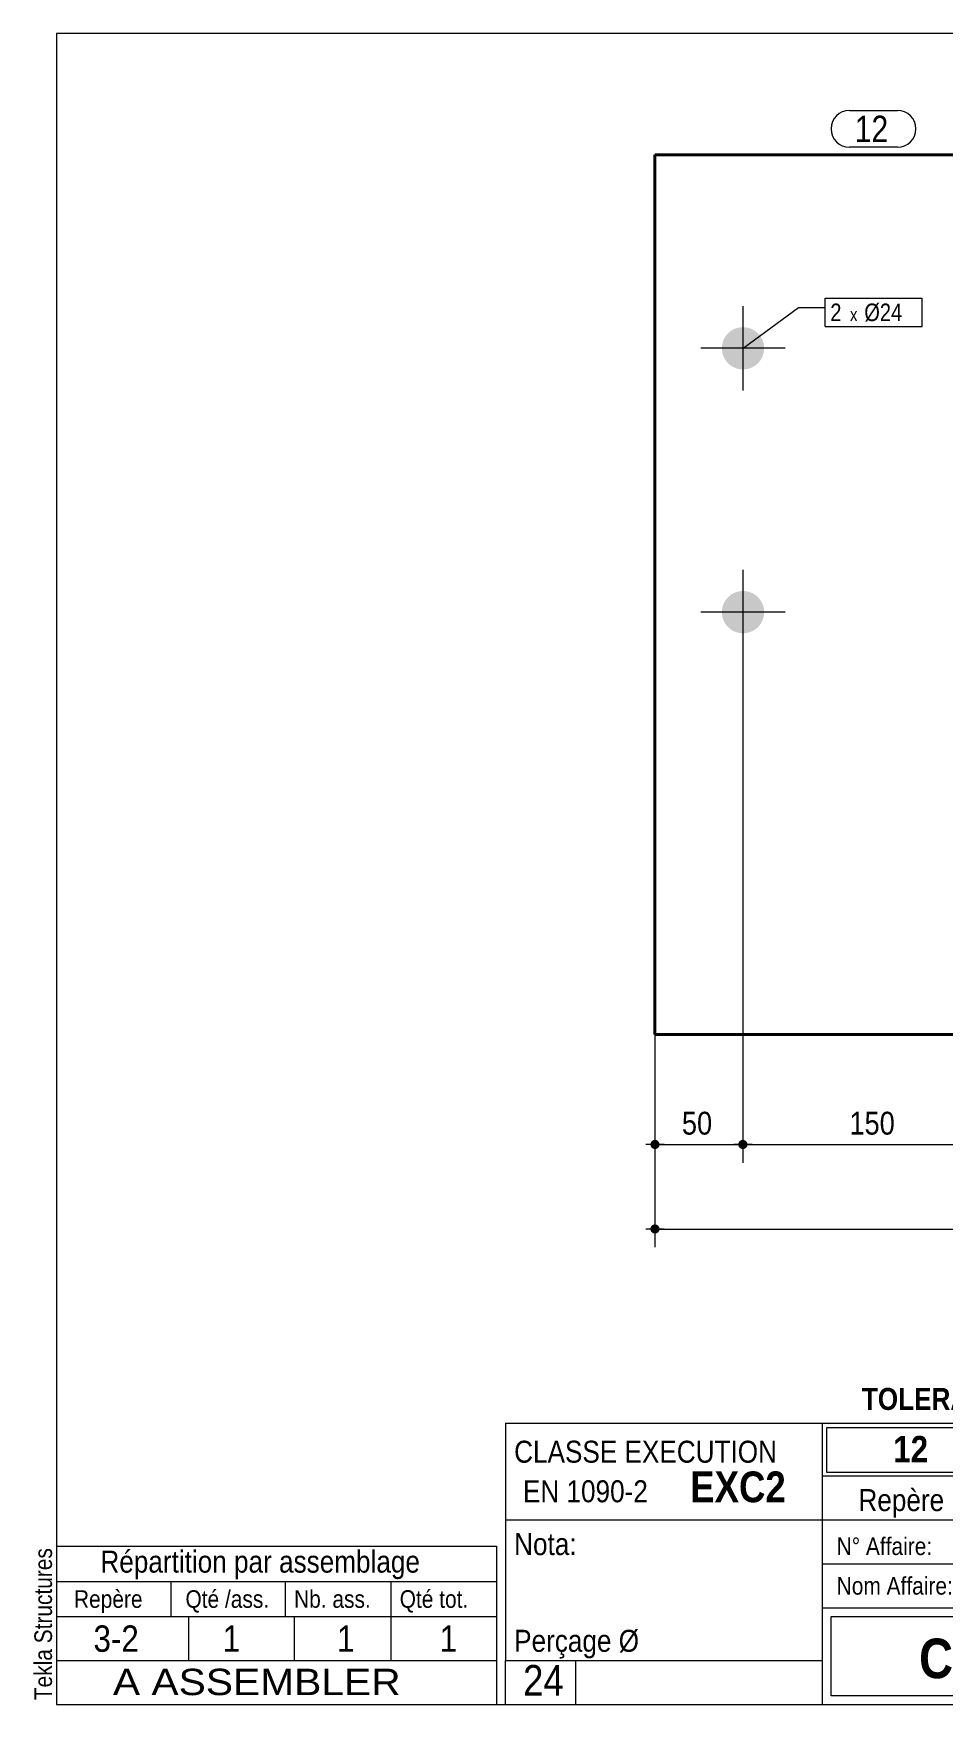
# Model space of a CAD drawing. Header units: millimetres. Extents: x 2 to 287, y 5 to 195.
# Drawn here: x 2.4 to 105.8, y 5 to 195 of the extents above; entities that cross this region are included whole.
import ezdxf

# ---------------------------------------------------------------- set-up
doc = ezdxf.new("R2010")
doc.units = ezdxf.units.MM
for name, color, linetype, lineweight in [('Autre type objet', 1, 'Continuous', 0), ('Boulon', 7, 'Continuous', 0), ('Cotation', 7, 'Continuous', 0), ('Désignation boulon', 3, 'Continuous', 0), ('Feuille dessin', 5, 'Continuous', 0), ('Piece', 2, 'Continuous', 0), ('Repère pièce', 3, 'Continuous', 0)]:
    doc.layers.add(name, color=color, linetype=linetype, lineweight=lineweight)
doc.styles.add('ARIAL', font='ARIAL.TTF')
doc.styles.add('ARIAL_BOLD', font='ARIALBD.TTF')
doc.styles.add('ARIAL_NARROW', font='ARIAL.TTF')
doc.styles.add('COMIC_SANS_MS', font='COMIC.TTF')

# ---------------------------------------------------------------- blocks, each defined once
blk = doc.blocks.new('*A1')
at = {"layer": 'Boulon'}
for points in [[(85.4, 159.14), (85.4, 159.08), (85.39, 159.02), (85.39, 158.96), (85.38, 158.91), (85.37, 158.85), (85.37, 158.79), (85.35, 158.73), (85.34, 158.67), (85.33, 158.62), (85.31, 158.56), (85.3, 158.5), (85.28, 158.45), (85.26, 158.39), (85.24, 158.34), (85.22, 158.28), (85.19, 158.23), (85.17, 158.17), (85.14, 158.12), (85.12, 158.07), (85.09, 158.02), (85.06, 157.97), (85.03, 157.92), (85, 157.87), (84.96, 157.82), (84.93, 157.77), (84.89, 157.72), (84.86, 157.68), (84.82, 157.63), (84.78, 157.59), (84.74, 157.55), (84.7, 157.5), (84.66, 157.46), (84.61, 157.42), (84.57, 157.38), (84.52, 157.34), (84.48, 157.31), (84.43, 157.27), (84.38, 157.24), (84.33, 157.2), (84.28, 157.17), (84.23, 157.14), (84.18, 157.11), (84.13, 157.08), (84.08, 157.06), (84.03, 157.03), (83.97, 157.01), (83.92, 156.98), (83.86, 156.96), (83.81, 156.94), (83.75, 156.92), (83.7, 156.9), (83.64, 156.89), (83.58, 156.87), (83.53, 156.86), (83.47, 156.85), (83.41, 156.84), (83.35, 156.83), (83.29, 156.82), (83.24, 156.81), (83.18, 156.81), (83.12, 156.8), (83.06, 156.8), (83, 156.8), (82.94, 156.8), (82.88, 156.8), (82.82, 156.81), (82.77, 156.81), (82.71, 156.82), (82.65, 156.83), (82.59, 156.84), (82.53, 156.85), (82.47, 156.86), (82.42, 156.87), (82.36, 156.89), (82.3, 156.9), (82.25, 156.92), (82.19, 156.94), (82.14, 156.96), (82.08, 156.98), (82.03, 157.01), (81.97, 157.03), (81.92, 157.06), (81.87, 157.08), (81.82, 157.11), (81.77, 157.14), (81.72, 157.17), (81.67, 157.2), (81.62, 157.24), (81.57, 157.27), (81.52, 157.31), (81.48, 157.34), (81.43, 157.38), (81.39, 157.42), (81.35, 157.46), (81.3, 157.5), (81.26, 157.55), (81.22, 157.59), (81.18, 157.63), (81.15, 157.68), (81.11, 157.72), (81.07, 157.77), (81.04, 157.82), (81.01, 157.87), (80.97, 157.92), (80.94, 157.97), (80.91, 158.02), (80.88, 158.07), (80.86, 158.12), (80.83, 158.17), (80.81, 158.23), (80.78, 158.28), (80.76, 158.34), (80.74, 158.39), (80.72, 158.45), (80.7, 158.5), (80.69, 158.56), (80.67, 158.62), (80.66, 158.67), (80.65, 158.73), (80.64, 158.79), (80.63, 158.85), (80.62, 158.91), (80.61, 158.96), (80.61, 159.02), (80.6, 159.08), (80.6, 159.14), (80.6, 159.2), (80.6, 159.26), (80.6, 159.32), (80.61, 159.38), (80.61, 159.44), (80.62, 159.49), (80.63, 159.55), (80.64, 159.61), (80.65, 159.67), (80.66, 159.73), (80.67, 159.78), (80.69, 159.84), (80.7, 159.9), (80.72, 159.95), (80.74, 160.01), (80.76, 160.06), (80.78, 160.12), (80.81, 160.17), (80.83, 160.23), (80.86, 160.28), (80.88, 160.33), (80.91, 160.38), (80.94, 160.43), (80.97, 160.48), (81.01, 160.53), (81.04, 160.58), (81.07, 160.63), (81.11, 160.68), (81.15, 160.72), (81.18, 160.77), (81.22, 160.81), (81.26, 160.85), (81.3, 160.9), (81.35, 160.94), (81.39, 160.98), (81.43, 161.02), (81.48, 161.06), (81.52, 161.09), (81.57, 161.13), (81.62, 161.16), (81.67, 161.2), (81.72, 161.23), (81.77, 161.26), (81.82, 161.29), (81.87, 161.32), (81.92, 161.34), (81.97, 161.37), (82.03, 161.39), (82.08, 161.42), (82.14, 161.44), (82.19, 161.46), (82.25, 161.48), (82.3, 161.5), (82.36, 161.51), (82.42, 161.53), (82.47, 161.54), (82.53, 161.55), (82.59, 161.56), (82.65, 161.57), (82.71, 161.58), (82.77, 161.59), (82.82, 161.59), (82.88, 161.6), (82.94, 161.6), (83, 161.6), (83.06, 161.6), (83.12, 161.6), (83.18, 161.59), (83.24, 161.59), (83.29, 161.58), (83.35, 161.57), (83.41, 161.56), (83.47, 161.55), (83.53, 161.54), (83.58, 161.53), (83.64, 161.51), (83.7, 161.5), (83.75, 161.48), (83.81, 161.46), (83.86, 161.44), (83.92, 161.42), (83.97, 161.39), (84.03, 161.37), (84.08, 161.34), (84.13, 161.32), (84.18, 161.29), (84.23, 161.26), (84.28, 161.23), (84.33, 161.2), (84.38, 161.16), (84.43, 161.13), (84.48, 161.09), (84.52, 161.06), (84.57, 161.02), (84.61, 160.98), (84.66, 160.94), (84.7, 160.9), (84.74, 160.85), (84.78, 160.81), (84.82, 160.77), (84.86, 160.72), (84.89, 160.68), (84.93, 160.63), (84.96, 160.58), (85, 160.53), (85.03, 160.48), (85.06, 160.43), (85.09, 160.38), (85.12, 160.33), (85.14, 160.28), (85.17, 160.23), (85.19, 160.17), (85.22, 160.12), (85.24, 160.06), (85.26, 160.01), (85.28, 159.95), (85.3, 159.9), (85.31, 159.84), (85.33, 159.78), (85.34, 159.73), (85.35, 159.67), (85.37, 159.61), (85.37, 159.55), (85.38, 159.49), (85.39, 159.44), (85.39, 159.38), (85.4, 159.32), (85.4, 159.26), (85.4, 159.2)], [(85.4, 129.14), (85.4, 129.08), (85.39, 129.02), (85.39, 128.96), (85.38, 128.91), (85.37, 128.85), (85.37, 128.79), (85.35, 128.73), (85.34, 128.67), (85.33, 128.62), (85.31, 128.56), (85.3, 128.5), (85.28, 128.45), (85.26, 128.39), (85.24, 128.34), (85.22, 128.28), (85.19, 128.23), (85.17, 128.17), (85.14, 128.12), (85.12, 128.07), (85.09, 128.02), (85.06, 127.97), (85.03, 127.92), (85, 127.87), (84.96, 127.82), (84.93, 127.77), (84.89, 127.72), (84.86, 127.68), (84.82, 127.63), (84.78, 127.59), (84.74, 127.55), (84.7, 127.5), (84.66, 127.46), (84.61, 127.42), (84.57, 127.38), (84.52, 127.34), (84.48, 127.31), (84.43, 127.27), (84.38, 127.24), (84.33, 127.2), (84.28, 127.17), (84.23, 127.14), (84.18, 127.11), (84.13, 127.08), (84.08, 127.06), (84.03, 127.03), (83.97, 127.01), (83.92, 126.98), (83.86, 126.96), (83.81, 126.94), (83.75, 126.92), (83.7, 126.9), (83.64, 126.89), (83.58, 126.87), (83.53, 126.86), (83.47, 126.85), (83.41, 126.84), (83.35, 126.83), (83.29, 126.82), (83.24, 126.81), (83.18, 126.81), (83.12, 126.8), (83.06, 126.8), (83, 126.8), (82.94, 126.8), (82.88, 126.8), (82.82, 126.81), (82.77, 126.81), (82.71, 126.82), (82.65, 126.83), (82.59, 126.84), (82.53, 126.85), (82.47, 126.86), (82.42, 126.87), (82.36, 126.89), (82.3, 126.9), (82.25, 126.92), (82.19, 126.94), (82.14, 126.96), (82.08, 126.98), (82.03, 127.01), (81.97, 127.03), (81.92, 127.06), (81.87, 127.08), (81.82, 127.11), (81.77, 127.14), (81.72, 127.17), (81.67, 127.2), (81.62, 127.24), (81.57, 127.27), (81.52, 127.31), (81.48, 127.34), (81.43, 127.38), (81.39, 127.42), (81.35, 127.46), (81.3, 127.5), (81.26, 127.55), (81.22, 127.59), (81.18, 127.63), (81.15, 127.68), (81.11, 127.72), (81.07, 127.77), (81.04, 127.82), (81.01, 127.87), (80.97, 127.92), (80.94, 127.97), (80.91, 128.02), (80.88, 128.07), (80.86, 128.12), (80.83, 128.17), (80.81, 128.23), (80.78, 128.28), (80.76, 128.34), (80.74, 128.39), (80.72, 128.45), (80.7, 128.5), (80.69, 128.56), (80.67, 128.62), (80.66, 128.67), (80.65, 128.73), (80.64, 128.79), (80.63, 128.85), (80.62, 128.91), (80.61, 128.96), (80.61, 129.02), (80.6, 129.08), (80.6, 129.14), (80.6, 129.2), (80.6, 129.26), (80.6, 129.32), (80.61, 129.38), (80.61, 129.44), (80.62, 129.49), (80.63, 129.55), (80.64, 129.61), (80.65, 129.67), (80.66, 129.73), (80.67, 129.78), (80.69, 129.84), (80.7, 129.9), (80.72, 129.95), (80.74, 130.01), (80.76, 130.06), (80.78, 130.12), (80.81, 130.17), (80.83, 130.23), (80.86, 130.28), (80.88, 130.33), (80.91, 130.38), (80.94, 130.43), (80.97, 130.48), (81.01, 130.53), (81.04, 130.58), (81.07, 130.63), (81.11, 130.68), (81.15, 130.72), (81.18, 130.77), (81.22, 130.81), (81.26, 130.85), (81.3, 130.9), (81.35, 130.94), (81.39, 130.98), (81.43, 131.02), (81.48, 131.06), (81.52, 131.09), (81.57, 131.13), (81.62, 131.16), (81.67, 131.2), (81.72, 131.23), (81.77, 131.26), (81.82, 131.29), (81.87, 131.32), (81.92, 131.34), (81.97, 131.37), (82.03, 131.39), (82.08, 131.42), (82.14, 131.44), (82.19, 131.46), (82.25, 131.48), (82.3, 131.5), (82.36, 131.51), (82.42, 131.53), (82.47, 131.54), (82.53, 131.55), (82.59, 131.56), (82.65, 131.57), (82.71, 131.58), (82.77, 131.59), (82.82, 131.59), (82.88, 131.6), (82.94, 131.6), (83, 131.6), (83.06, 131.6), (83.12, 131.6), (83.18, 131.59), (83.24, 131.59), (83.29, 131.58), (83.35, 131.57), (83.41, 131.56), (83.47, 131.55), (83.53, 131.54), (83.58, 131.53), (83.64, 131.51), (83.7, 131.5), (83.75, 131.48), (83.81, 131.46), (83.86, 131.44), (83.92, 131.42), (83.97, 131.39), (84.03, 131.37), (84.08, 131.34), (84.13, 131.32), (84.18, 131.29), (84.23, 131.26), (84.28, 131.23), (84.33, 131.2), (84.38, 131.16), (84.43, 131.13), (84.48, 131.09), (84.52, 131.06), (84.57, 131.02), (84.61, 130.98), (84.66, 130.94), (84.7, 130.9), (84.74, 130.85), (84.78, 130.81), (84.82, 130.77), (84.86, 130.72), (84.89, 130.68), (84.93, 130.63), (84.96, 130.58), (85, 130.53), (85.03, 130.48), (85.06, 130.43), (85.09, 130.38), (85.12, 130.33), (85.14, 130.28), (85.17, 130.23), (85.19, 130.17), (85.22, 130.12), (85.24, 130.06), (85.26, 130.01), (85.28, 129.95), (85.3, 129.9), (85.31, 129.84), (85.33, 129.78), (85.34, 129.73), (85.35, 129.67), (85.37, 129.61), (85.37, 129.55), (85.38, 129.49), (85.39, 129.44), (85.39, 129.38), (85.4, 129.32), (85.4, 129.26), (85.4, 129.2)]]:
    blk.add_hatch(color=256, dxfattribs=at).paths.add_polyline_path(points, flags=17)
at = {"layer": 'Boulon', "linetype": 'Continuous', "lineweight": 0}
for p, q in [((83, 154.4), (83, 164)), ((87.8, 159.2), (78.2, 159.2)), ((83, 124.4), (83, 134)), ((87.8, 129.2), (78.2, 129.2))]:
    blk.add_line(p, q, dxfattribs=at)
blk = doc.blocks.new('*A4')
at = {"layer": 'Piece', "color": 2, "linetype": 'Continuous', "lineweight": 40}
for p, q in [((73, 81.2), (73, 181.2)), ((185, 181.2), (73, 181.2)), ((185, 81.2), (185, 181.2)), ((185, 81.2), (73, 81.2))]:
    blk.add_line(p, q, dxfattribs=at)
blk = doc.blocks.new('*A5')
at = {"layer": 'Feuille dessin', "linetype": 'Continuous', "lineweight": 0}
for p, q in [((282, 195), (5, 195)), ((5, 195), (5, 5)), ((282, 5), (282, 195)), ((5, 5), (282, 5))]:
    blk.add_line(p, q, dxfattribs=at)
at = {"layer": 'Feuille dessin', "style": 'ARIAL', "width": 0.85}
blk.add_text('Tekla Structures', height=2, rotation=90, dxfattribs=at).set_placement((4.5, 5.5))
blk = doc.blocks.new('*A6')
at = {"layer": 'Autre type objet', "linetype": 'Continuous', "lineweight": 0}
for p, q in [((56, 37), (92, 37)), ((56, 37), (56, 10)), ((92, 37), (92, 10)), ((56, 26), (92, 26)), ((56, 10), (92, 10)), ((56, 5), (56, 10)), ((64, 5), (64, 10)), ((56, 5), (64, 5))]:
    blk.add_line(p, q, dxfattribs=at)
at = {"layer": 'Autre type objet', "width": 0.85}
for s, height, style, p in [('CLASSE EXECUTION', 2.5, 'ARIAL', (57, 32.5)), ('EN 1090-2', 2.5, 'ARIAL', (58, 28)), ('EXC2', 3.5, 'ARIAL_BOLD', (77, 28)), ('Nota:', 2.5, 'ARIAL', (57, 22)), ('Perçage Ø', 2.5, 'ARIAL', (57, 11)), ('24', 3.5, 'ARIAL_NARROW', (58.014234, 6))]:
    blk.add_text(s, height=height, dxfattribs=dict(at, style=style)).set_placement(p)
blk = doc.blocks.new('*A7')
at = {"layer": 'Autre type objet', "linetype": 'Continuous', "lineweight": 0}
for p, q in [((5, 23), (55, 23)), ((5, 23), (5, 15)), ((55, 23), (55, 15)), ((5, 19), (55, 19)), ((18, 19), (18, 15)), ((31, 19), (31, 15)), ((43, 19), (43, 15)), ((5, 15), (55, 15)), ((5, 15), (5, 10)), ((20, 15), (20, 10)), ((32, 15), (32, 10)), ((43, 15), (43, 10)), ((55, 15), (55, 10)), ((5, 10), (55, 10))]:
    blk.add_line(p, q, dxfattribs=at)
at = {"layer": 'Autre type objet', "style": 'ARIAL', "width": 0.85}
for s, height, p in [('Répartition par assemblage', 2.5, (10, 20)), ('Repère', 2, (7, 16)), ('Qté /ass.', 2, (19.663086, 16)), ('Nb. ass.', 2, (32, 16)), ('Qté tot.', 2, (44, 16)), ('3-2', 3, (9.215576, 11)), ('1', 3, (23.885986, 11)), ('1', 3, (36.889404, 11)), ('1', 3, (48.551514, 11))]:
    blk.add_text(s, height=height, dxfattribs=at).set_placement(p)
blk = doc.blocks.new('*A9')
at = {"layer": 'Autre type objet', "linetype": 'Continuous', "lineweight": 0}
for p, q in [((92, 37), (282, 37)), ((92, 37), (92, 31)), ((92.51953, 36.5), (113.5, 36.5)), ((92.51953, 31.394341), (92.51953, 36.5)), ((113.5, 36.5), (113.5, 31.394341)), ((114.5, 31), (114.5, 37)), ((134.5, 31), (134.5, 37)), ((160, 31), (160, 37)), ((195, 31), (195, 37)), ((212, 31), (212, 37)), ((228, 31), (228, 37)), ((263.5, 31), (263.5, 37)), ((282, 31), (282, 37)), ((92, 31), (282, 31)), ((92, 31), (92, 5)), ((113.5, 31.394341), (92.51953, 31.394341)), ((114.5, 16), (114.5, 31)), ((134.5, 26), (134.5, 31)), ((160, 26), (160, 31)), ((195, 26), (195, 31)), ((212, 26), (212, 31)), ((228, 26), (228, 31)), ((263.5, 26), (263.5, 31)), ((282, 5), (282, 31)), ((92, 26), (282, 26)), ((181, 26), (181, 5)), ((208, 26), (208, 5)), ((241.262466, 5), (241.262466, 26)), ((92, 21), (241.327069, 20.935451)), ((92, 16), (181, 16)), ((181, 16), (241.297815, 16.021151)), ((93, 15), (180, 15)), ((93, 6), (93, 15)), ((180, 15), (180, 6)), ((181, 11), (241.217807, 10.969512)), ((180, 6), (93, 6)), ((92, 5), (282, 5))]:
    blk.add_line(p, q, dxfattribs=at)
at = {"layer": 'Autre type objet', "width": 0.85}
for s, height, style, p in [('TOLERANCES ESSENTIELLES CONFORMES A LA NORME 1090-1', 2.5, 'ARIAL_BOLD', (96.5, 38.5)), ('12', 3, 'ARIAL_BOLD', (100.064045, 32.540141)), ('1', 3, 'ARIAL', (120.389893, 32.5)), ('CONSOLE', 2.5, 'ARIAL', (139.346313, 32.5)), ('PL20*500', 2.5, 'ARIAL', (168.683716, 32.5)), ('560', 3, 'ARIAL', (200.165771, 32.5)), ('S235JR', 3, 'ARIAL', (212.880127, 32.5)), ('PEINTURE', 2.5, 'ARIAL', (237.24646, 32.5)), ('44.0', 3, 'ARIAL', (269.109863, 32.5)), ('Repère', 2.5, 'ARIAL', (96.112978, 27)), ('Qté', 2.5, 'ARIAL', (119, 27)), ('Nom', 2.5, 'ARIAL', (142.961426, 27)), ('Profil', 2.5, 'ARIAL', (173.903564, 27)), ('Longueur', 2.5, 'ARIAL', (197, 27)), ('Qualité', 2.5, 'ARIAL', (214.218018, 27)), ('Finition', 2.5, 'ARIAL', (243, 27)), ('Poids U', 2.5, 'ARIAL', (264, 27)), ('(Kg)', 2, 'ARIAL', (276.5, 27)), ('6075', 3.5, 'ARIAL', (115.5, 22)), ('N° Affaire:', 2, 'ARIAL', (93.640566, 22)), ('Indice de révision:', 2, 'ARIAL', (183, 22)), ('CHARPENTES', 3, 'ARIAL_BOLD', (247.5, 18)), ('Nom Affaire:', 2, 'ARIAL', (93.640566, 17.5)), ('GHD Bât N', 3.5, 'ARIAL', (115.5, 17)), ('Date de révision:', 2, 'ARIAL', (183, 17)), ('Date de création:', 2, 'ARIAL', (183, 12)), ('03.04.2017', 2.5, 'ARIAL', (209, 12)), ('SAINT CLAIR', 3, 'ARIAL_BOLD', (248.5, 11.5)), ('CROQUIS   DE  DEBIT', 4.5, 'ARIAL_BOLD', (103, 8)), ('SD', 2.5, 'ARIAL', (209, 7)), ('Dessinateur:', 2, 'ARIAL', (183, 7))]:
    blk.add_text(s, height=height, dxfattribs=dict(at, style=style)).set_placement(p)
blk = doc.blocks.new('*A10')
at = {"layer": 'Autre type objet', "linetype": 'Continuous', "lineweight": 0}
for p, q in [((5, 10), (55, 10)), ((5, 10), (5, 5)), ((55, 10), (55, 5)), ((5, 5), (55, 5))]:
    blk.add_line(p, q, dxfattribs=at)
at = {"layer": 'Autre type objet', "style": 'ARIAL', "width": 1.105}
blk.add_text('A ASSEMBLER', height=3, dxfattribs=at).set_placement((11.423651, 6.073465))
blk = doc.blocks.new('*A11')
at = {"layer": 'Cotation'}
for points in [[(72.97, 68.16), (72.95, 68.16), (72.92, 68.16), (72.9, 68.17), (72.87, 68.17), (72.85, 68.18), (72.82, 68.19), (72.8, 68.2), (72.78, 68.21), (72.75, 68.22), (72.73, 68.23), (72.71, 68.25), (72.69, 68.26), (72.67, 68.28), (72.65, 68.29), (72.63, 68.31), (72.61, 68.33), (72.6, 68.35), (72.58, 68.37), (72.57, 68.39), (72.55, 68.41), (72.54, 68.43), (72.53, 68.46), (72.52, 68.48), (72.51, 68.5), (72.5, 68.53), (72.5, 68.55), (72.49, 68.58), (72.49, 68.6), (72.48, 68.63), (72.48, 68.65), (72.48, 68.68), (72.48, 68.7), (72.48, 68.73), (72.49, 68.76), (72.49, 68.78), (72.5, 68.81), (72.5, 68.83), (72.51, 68.85), (72.52, 68.88), (72.53, 68.9), (72.54, 68.92), (72.55, 68.95), (72.57, 68.97), (72.58, 68.99), (72.6, 69.01), (72.61, 69.03), (72.63, 69.05), (72.65, 69.06), (72.67, 69.08), (72.69, 69.1), (72.71, 69.11), (72.73, 69.12), (72.75, 69.14), (72.78, 69.15), (72.8, 69.16), (72.82, 69.17), (72.85, 69.18), (72.87, 69.18), (72.9, 69.19), (72.92, 69.19), (72.95, 69.2), (72.97, 69.2), (73, 69.2), (73.03, 69.2), (73.05, 69.2), (73.08, 69.19), (73.1, 69.19), (73.13, 69.18), (73.15, 69.18), (73.18, 69.17), (73.2, 69.16), (73.22, 69.15), (73.25, 69.14), (73.27, 69.12), (73.29, 69.11), (73.31, 69.1), (73.33, 69.08), (73.35, 69.06), (73.37, 69.05), (73.39, 69.03), (73.4, 69.01), (73.42, 68.99), (73.43, 68.97), (73.45, 68.95), (73.46, 68.92), (73.47, 68.9), (73.48, 68.88), (73.49, 68.85), (73.5, 68.83), (73.5, 68.81), (73.51, 68.78), (73.51, 68.76), (73.52, 68.73), (73.52, 68.7), (73.52, 68.68), (73.52, 68.65), (73.52, 68.63), (73.51, 68.6), (73.51, 68.58), (73.5, 68.55), (73.5, 68.53), (73.49, 68.5), (73.48, 68.48), (73.47, 68.46), (73.46, 68.43), (73.45, 68.41), (73.43, 68.39), (73.42, 68.37), (73.4, 68.35), (73.39, 68.33), (73.37, 68.31), (73.35, 68.29), (73.33, 68.28), (73.31, 68.26), (73.29, 68.25), (73.27, 68.23), (73.25, 68.22), (73.22, 68.21), (73.2, 68.2), (73.18, 68.19), (73.15, 68.18), (73.13, 68.17), (73.1, 68.17), (73.08, 68.16), (73.05, 68.16), (73.03, 68.16), (73, 68.16)], [(82.96, 68.16), (82.94, 68.16), (82.91, 68.16), (82.88, 68.17), (82.86, 68.17), (82.84, 68.18), (82.81, 68.19), (82.79, 68.2), (82.76, 68.21), (82.74, 68.22), (82.72, 68.23), (82.7, 68.25), (82.68, 68.26), (82.66, 68.28), (82.64, 68.29), (82.62, 68.31), (82.6, 68.33), (82.58, 68.35), (82.57, 68.37), (82.55, 68.39), (82.54, 68.41), (82.53, 68.43), (82.52, 68.46), (82.51, 68.48), (82.5, 68.5), (82.49, 68.53), (82.48, 68.55), (82.48, 68.58), (82.47, 68.6), (82.47, 68.63), (82.47, 68.65), (82.47, 68.68), (82.47, 68.7), (82.47, 68.73), (82.47, 68.76), (82.48, 68.78), (82.48, 68.81), (82.49, 68.83), (82.5, 68.85), (82.51, 68.88), (82.52, 68.9), (82.53, 68.92), (82.54, 68.95), (82.55, 68.97), (82.57, 68.99), (82.58, 69.01), (82.6, 69.03), (82.62, 69.05), (82.64, 69.06), (82.66, 69.08), (82.68, 69.1), (82.7, 69.11), (82.72, 69.12), (82.74, 69.14), (82.76, 69.15), (82.79, 69.16), (82.81, 69.17), (82.84, 69.18), (82.86, 69.18), (82.88, 69.19), (82.91, 69.19), (82.94, 69.2), (82.96, 69.2), (82.99, 69.2), (83.01, 69.2), (83.04, 69.2), (83.06, 69.19), (83.09, 69.19), (83.11, 69.18), (83.14, 69.18), (83.16, 69.17), (83.19, 69.16), (83.21, 69.15), (83.23, 69.14), (83.25, 69.12), (83.28, 69.11), (83.3, 69.1), (83.32, 69.08), (83.34, 69.06), (83.35, 69.05), (83.37, 69.03), (83.39, 69.01), (83.4, 68.99), (83.42, 68.97), (83.43, 68.95), (83.45, 68.92), (83.46, 68.9), (83.47, 68.88), (83.48, 68.85), (83.48, 68.83), (83.49, 68.81), (83.5, 68.78), (83.5, 68.76), (83.5, 68.73), (83.51, 68.7), (83.51, 68.68), (83.51, 68.65), (83.5, 68.63), (83.5, 68.6), (83.5, 68.58), (83.49, 68.55), (83.48, 68.53), (83.48, 68.5), (83.47, 68.48), (83.46, 68.46), (83.45, 68.43), (83.43, 68.41), (83.42, 68.39), (83.4, 68.37), (83.39, 68.35), (83.37, 68.33), (83.35, 68.31), (83.34, 68.29), (83.32, 68.28), (83.3, 68.26), (83.28, 68.25), (83.25, 68.23), (83.23, 68.22), (83.21, 68.21), (83.19, 68.2), (83.16, 68.19), (83.14, 68.18), (83.11, 68.17), (83.09, 68.17), (83.06, 68.16), (83.04, 68.16), (83.01, 68.16), (82.99, 68.16)]]:
    blk.add_hatch(color=256, dxfattribs=at).paths.add_polyline_path(points, flags=17)
at = {"layer": 'Cotation', "linetype": 'Continuous', "lineweight": 0}
for p, q in [((82.99, 128.2), (82.99, 66.6)), ((73, 117.2), (73, 66.6)), ((74.04, 68.68), (71.96, 68.68)), ((73, 68.68), (71.96, 68.68)), ((73, 69.72), (73, 67.64)), ((73, 68.68), (82.99, 68.68)), ((84.03, 68.68), (81.95, 68.68)), ((82.99, 69.72), (82.99, 67.64)), ((82.99, 68.68), (84.03, 68.68))]:
    blk.add_line(p, q, dxfattribs=at)
at = {"layer": 'Cotation'}
for p in [(73, 68.68), (82.99, 68.68)]:
    blk.add_point(p, dxfattribs=at)
at = {"layer": 'Cotation', "style": 'ARIAL', "width": 0.85}
blk.add_text('50', height=2.6, dxfattribs=at).set_placement((76.06, 69.8))
blk = doc.blocks.new('*A12')
at = {"layer": 'Cotation'}
for points in [[(82.96, 68.16), (82.94, 68.16), (82.91, 68.16), (82.88, 68.17), (82.86, 68.17), (82.84, 68.18), (82.81, 68.19), (82.79, 68.2), (82.76, 68.21), (82.74, 68.22), (82.72, 68.23), (82.7, 68.25), (82.68, 68.26), (82.66, 68.28), (82.64, 68.29), (82.62, 68.31), (82.6, 68.33), (82.58, 68.35), (82.57, 68.37), (82.55, 68.39), (82.54, 68.41), (82.53, 68.43), (82.52, 68.46), (82.51, 68.48), (82.5, 68.5), (82.49, 68.53), (82.48, 68.55), (82.48, 68.58), (82.47, 68.6), (82.47, 68.63), (82.47, 68.65), (82.47, 68.68), (82.47, 68.7), (82.47, 68.73), (82.47, 68.76), (82.48, 68.78), (82.48, 68.81), (82.49, 68.83), (82.5, 68.85), (82.51, 68.88), (82.52, 68.9), (82.53, 68.92), (82.54, 68.95), (82.55, 68.97), (82.57, 68.99), (82.58, 69.01), (82.6, 69.03), (82.62, 69.05), (82.64, 69.06), (82.66, 69.08), (82.68, 69.1), (82.7, 69.11), (82.72, 69.12), (82.74, 69.14), (82.76, 69.15), (82.79, 69.16), (82.81, 69.17), (82.84, 69.18), (82.86, 69.18), (82.88, 69.19), (82.91, 69.19), (82.94, 69.2), (82.96, 69.2), (82.99, 69.2), (83.01, 69.2), (83.04, 69.2), (83.06, 69.19), (83.09, 69.19), (83.11, 69.18), (83.14, 69.18), (83.16, 69.17), (83.19, 69.16), (83.21, 69.15), (83.23, 69.14), (83.25, 69.12), (83.28, 69.11), (83.3, 69.1), (83.32, 69.08), (83.34, 69.06), (83.35, 69.05), (83.37, 69.03), (83.39, 69.01), (83.4, 68.99), (83.42, 68.97), (83.43, 68.95), (83.45, 68.92), (83.46, 68.9), (83.47, 68.88), (83.48, 68.85), (83.48, 68.83), (83.49, 68.81), (83.5, 68.78), (83.5, 68.76), (83.5, 68.73), (83.51, 68.7), (83.51, 68.68), (83.51, 68.65), (83.5, 68.63), (83.5, 68.6), (83.5, 68.58), (83.49, 68.55), (83.48, 68.53), (83.48, 68.5), (83.47, 68.48), (83.46, 68.46), (83.45, 68.43), (83.43, 68.41), (83.42, 68.39), (83.4, 68.37), (83.39, 68.35), (83.37, 68.33), (83.35, 68.31), (83.34, 68.29), (83.32, 68.28), (83.3, 68.26), (83.28, 68.25), (83.25, 68.23), (83.23, 68.22), (83.21, 68.21), (83.19, 68.2), (83.16, 68.19), (83.14, 68.18), (83.11, 68.17), (83.09, 68.17), (83.06, 68.16), (83.04, 68.16), (83.01, 68.16), (82.99, 68.16)], [(112.96, 68.16), (112.94, 68.16), (112.91, 68.16), (112.88, 68.17), (112.86, 68.17), (112.84, 68.18), (112.81, 68.19), (112.79, 68.2), (112.76, 68.21), (112.74, 68.22), (112.72, 68.23), (112.7, 68.25), (112.68, 68.26), (112.66, 68.28), (112.64, 68.29), (112.62, 68.31), (112.6, 68.33), (112.58, 68.35), (112.57, 68.37), (112.55, 68.39), (112.54, 68.41), (112.53, 68.43), (112.52, 68.46), (112.51, 68.48), (112.5, 68.5), (112.49, 68.53), (112.48, 68.55), (112.48, 68.58), (112.47, 68.6), (112.47, 68.63), (112.47, 68.65), (112.47, 68.68), (112.47, 68.7), (112.47, 68.73), (112.47, 68.76), (112.48, 68.78), (112.48, 68.81), (112.49, 68.83), (112.5, 68.85), (112.51, 68.88), (112.52, 68.9), (112.53, 68.92), (112.54, 68.95), (112.55, 68.97), (112.57, 68.99), (112.58, 69.01), (112.6, 69.03), (112.62, 69.05), (112.64, 69.06), (112.66, 69.08), (112.68, 69.1), (112.7, 69.11), (112.72, 69.12), (112.74, 69.14), (112.76, 69.15), (112.79, 69.16), (112.81, 69.17), (112.84, 69.18), (112.86, 69.18), (112.88, 69.19), (112.91, 69.19), (112.94, 69.2), (112.96, 69.2), (112.99, 69.2), (113.01, 69.2), (113.04, 69.2), (113.06, 69.19), (113.09, 69.19), (113.11, 69.18), (113.14, 69.18), (113.16, 69.17), (113.19, 69.16), (113.21, 69.15), (113.23, 69.14), (113.25, 69.12), (113.28, 69.11), (113.3, 69.1), (113.32, 69.08), (113.34, 69.06), (113.35, 69.05), (113.37, 69.03), (113.39, 69.01), (113.4, 68.99), (113.42, 68.97), (113.43, 68.95), (113.45, 68.92), (113.46, 68.9), (113.47, 68.88), (113.48, 68.85), (113.48, 68.83), (113.49, 68.81), (113.5, 68.78), (113.5, 68.76), (113.5, 68.73), (113.51, 68.7), (113.51, 68.68), (113.51, 68.65), (113.5, 68.63), (113.5, 68.6), (113.5, 68.58), (113.49, 68.55), (113.48, 68.53), (113.48, 68.5), (113.47, 68.48), (113.46, 68.46), (113.45, 68.43), (113.43, 68.41), (113.42, 68.39), (113.4, 68.37), (113.39, 68.35), (113.37, 68.33), (113.35, 68.31), (113.34, 68.29), (113.32, 68.28), (113.3, 68.26), (113.28, 68.25), (113.25, 68.23), (113.23, 68.22), (113.21, 68.21), (113.19, 68.2), (113.16, 68.19), (113.14, 68.18), (113.11, 68.17), (113.09, 68.17), (113.06, 68.16), (113.04, 68.16), (113.01, 68.16), (112.99, 68.16)]]:
    blk.add_hatch(color=256, dxfattribs=at).paths.add_polyline_path(points, flags=17)
at = {"layer": 'Cotation', "linetype": 'Continuous', "lineweight": 0}
for p, q in [((82.99, 128.2), (82.99, 66.6)), ((112.99, 117.2), (112.99, 66.6)), ((84.03, 68.68), (81.95, 68.68)), ((82.99, 68.68), (81.95, 68.68)), ((82.99, 69.72), (82.99, 67.64)), ((82.99, 68.68), (112.99, 68.68)), ((114.03, 68.68), (111.95, 68.68)), ((112.99, 69.72), (112.99, 67.64)), ((112.99, 68.68), (114.03, 68.68))]:
    blk.add_line(p, q, dxfattribs=at)
at = {"layer": 'Cotation'}
for p in [(82.99, 68.68), (112.99, 68.68)]:
    blk.add_point(p, dxfattribs=at)
at = {"layer": 'Cotation', "style": 'ARIAL', "width": 0.85}
blk.add_text('150', height=2.6, dxfattribs=at).set_placement((95.09, 69.8))
blk = doc.blocks.new('*A16')
at = {"layer": 'Cotation'}
for points in [[(72.97, 58.55), (72.95, 58.55), (72.92, 58.56), (72.9, 58.56), (72.87, 58.57), (72.85, 58.57), (72.82, 58.58), (72.8, 58.59), (72.78, 58.6), (72.75, 58.61), (72.73, 58.63), (72.71, 58.64), (72.69, 58.65), (72.67, 58.67), (72.65, 58.69), (72.63, 58.7), (72.61, 58.72), (72.6, 58.74), (72.58, 58.76), (72.57, 58.78), (72.55, 58.8), (72.54, 58.83), (72.53, 58.85), (72.52, 58.87), (72.51, 58.9), (72.5, 58.92), (72.5, 58.95), (72.49, 58.97), (72.49, 59), (72.48, 59.02), (72.48, 59.05), (72.48, 59.07), (72.48, 59.1), (72.48, 59.12), (72.49, 59.15), (72.49, 59.17), (72.5, 59.2), (72.5, 59.22), (72.51, 59.25), (72.52, 59.27), (72.53, 59.29), (72.54, 59.32), (72.55, 59.34), (72.57, 59.36), (72.58, 59.38), (72.6, 59.4), (72.61, 59.42), (72.63, 59.44), (72.65, 59.46), (72.67, 59.47), (72.69, 59.49), (72.71, 59.5), (72.73, 59.52), (72.75, 59.53), (72.78, 59.54), (72.8, 59.55), (72.82, 59.56), (72.85, 59.57), (72.87, 59.58), (72.9, 59.58), (72.92, 59.59), (72.95, 59.59), (72.97, 59.59), (73, 59.59), (73.03, 59.59), (73.05, 59.59), (73.08, 59.59), (73.1, 59.58), (73.13, 59.58), (73.15, 59.57), (73.18, 59.56), (73.2, 59.55), (73.22, 59.54), (73.25, 59.53), (73.27, 59.52), (73.29, 59.5), (73.31, 59.49), (73.33, 59.47), (73.35, 59.46), (73.37, 59.44), (73.39, 59.42), (73.4, 59.4), (73.42, 59.38), (73.43, 59.36), (73.45, 59.34), (73.46, 59.32), (73.47, 59.29), (73.48, 59.27), (73.49, 59.25), (73.5, 59.22), (73.5, 59.2), (73.51, 59.17), (73.51, 59.15), (73.52, 59.12), (73.52, 59.1), (73.52, 59.07), (73.52, 59.05), (73.52, 59.02), (73.51, 59), (73.51, 58.97), (73.5, 58.95), (73.5, 58.92), (73.49, 58.9), (73.48, 58.87), (73.47, 58.85), (73.46, 58.83), (73.45, 58.8), (73.43, 58.78), (73.42, 58.76), (73.4, 58.74), (73.39, 58.72), (73.37, 58.7), (73.35, 58.69), (73.33, 58.67), (73.31, 58.65), (73.29, 58.64), (73.27, 58.63), (73.25, 58.61), (73.22, 58.6), (73.2, 58.59), (73.18, 58.58), (73.15, 58.57), (73.13, 58.57), (73.1, 58.56), (73.08, 58.56), (73.05, 58.55), (73.03, 58.55), (73, 58.55)], [(184.97, 58.55), (184.95, 58.55), (184.92, 58.56), (184.9, 58.56), (184.87, 58.57), (184.85, 58.57), (184.82, 58.58), (184.8, 58.59), (184.78, 58.6), (184.75, 58.61), (184.73, 58.63), (184.71, 58.64), (184.69, 58.65), (184.67, 58.67), (184.65, 58.69), (184.63, 58.7), (184.61, 58.72), (184.6, 58.74), (184.58, 58.76), (184.57, 58.78), (184.55, 58.8), (184.54, 58.83), (184.53, 58.85), (184.52, 58.87), (184.51, 58.9), (184.5, 58.92), (184.5, 58.95), (184.49, 58.97), (184.49, 59), (184.48, 59.02), (184.48, 59.05), (184.48, 59.07), (184.48, 59.1), (184.48, 59.12), (184.49, 59.15), (184.49, 59.17), (184.5, 59.2), (184.5, 59.22), (184.51, 59.25), (184.52, 59.27), (184.53, 59.29), (184.54, 59.32), (184.55, 59.34), (184.57, 59.36), (184.58, 59.38), (184.6, 59.4), (184.61, 59.42), (184.63, 59.44), (184.65, 59.46), (184.67, 59.47), (184.69, 59.49), (184.71, 59.5), (184.73, 59.52), (184.75, 59.53), (184.78, 59.54), (184.8, 59.55), (184.82, 59.56), (184.85, 59.57), (184.87, 59.58), (184.9, 59.58), (184.92, 59.59), (184.95, 59.59), (184.97, 59.59), (185, 59.59), (185.03, 59.59), (185.05, 59.59), (185.08, 59.59), (185.1, 59.58), (185.13, 59.58), (185.15, 59.57), (185.18, 59.56), (185.2, 59.55), (185.22, 59.54), (185.25, 59.53), (185.27, 59.52), (185.29, 59.5), (185.31, 59.49), (185.33, 59.47), (185.35, 59.46), (185.37, 59.44), (185.39, 59.42), (185.4, 59.4), (185.42, 59.38), (185.43, 59.36), (185.45, 59.34), (185.46, 59.32), (185.47, 59.29), (185.48, 59.27), (185.49, 59.25), (185.5, 59.22), (185.5, 59.2), (185.51, 59.17), (185.51, 59.15), (185.52, 59.12), (185.52, 59.1), (185.52, 59.07), (185.52, 59.05), (185.52, 59.02), (185.51, 59), (185.51, 58.97), (185.5, 58.95), (185.5, 58.92), (185.49, 58.9), (185.48, 58.87), (185.47, 58.85), (185.46, 58.83), (185.45, 58.8), (185.43, 58.78), (185.42, 58.76), (185.4, 58.74), (185.39, 58.72), (185.37, 58.7), (185.35, 58.69), (185.33, 58.67), (185.31, 58.65), (185.29, 58.64), (185.27, 58.63), (185.25, 58.61), (185.22, 58.6), (185.2, 58.59), (185.18, 58.58), (185.15, 58.57), (185.13, 58.57), (185.1, 58.56), (185.08, 58.56), (185.05, 58.55), (185.03, 58.55), (185, 58.55)]]:
    blk.add_hatch(color=256, dxfattribs=at).paths.add_polyline_path(points, flags=17)
at = {"layer": 'Cotation', "linetype": 'Continuous', "lineweight": 0}
for p, q in [((73, 80.2), (73, 56.99)), ((185, 80.2), (185, 56.99)), ((74.04, 59.07), (71.96, 59.07)), ((73, 59.07), (71.96, 59.07)), ((73, 60.11), (73, 58.03)), ((73, 59.07), (185, 59.07)), ((186.04, 59.07), (183.96, 59.07)), ((185, 60.11), (185, 58.03)), ((185, 59.07), (186.04, 59.07))]:
    blk.add_line(p, q, dxfattribs=at)
at = {"layer": 'Cotation'}
for p in [(73, 59.07), (185, 59.07)]:
    blk.add_point(p, dxfattribs=at)
at = {"layer": 'Cotation', "style": 'ARIAL', "width": 0.85}
blk.add_text('560', height=2.6, dxfattribs=at).set_placement((126.11, 60.19))
blk = doc.blocks.new('*A24')
at = {"layer": 'Désignation boulon', "linetype": 'Continuous', "lineweight": 0}
for p, q in [((83.000537, 159.200001), (89.318988, 163.822542)), ((89.318988, 163.822542), (92.318988, 163.822542)), ((92.318988, 164.889208), (103.362347, 164.889208)), ((92.318988, 161.689208), (92.318988, 164.889208)), ((103.362347, 161.689208), (103.362347, 164.889208)), ((92.318988, 161.689208), (103.362347, 161.689208))]:
    blk.add_line(p, q, dxfattribs=at)
at = {"layer": 'Désignation boulon', "style": 'COMIC_SANS_MS', "width": 0.85}
for s, height, p in [('2', 2, (92.918988, 162.289208)), ('x', 1.5, (95.146917, 162.289208)), ('Ø24', 2, (96.777581, 162.289208))]:
    blk.add_text(s, height=height, dxfattribs=at).set_placement(p)
blk = doc.blocks.new('*A27')
at = {"layer": 'Repère pièce', "linetype": 'Continuous', "lineweight": 0}
for p, q in [((95.1, 186.25), (100.542188, 186.25)), ((100.542188, 182.05), (95.1, 182.05))]:
    blk.add_line(p, q, dxfattribs=at)
for centre, start, end in [((95.1, 184.15), 90, 270), ((100.542188, 184.15), 270, 90)]:
    blk.add_arc(centre, 2.1, start, end, dxfattribs=at)
at = {"layer": 'Repère pièce', "style": 'COMIC_SANS_MS', "width": 0.85}
blk.add_text('12', height=3, dxfattribs=at).set_placement((95.7, 182.65))

msp = doc.modelspace()

# ---------------------------------------------------------------- block references
at = {"lineweight": 0}
for name in ['*A5', '*A27', '*A4', '*A1', '*A24', '*A11', '*A12', '*A16', '*A9', '*A6', '*A7', '*A10']:
    msp.add_blockref(name, (0, 0), dxfattribs=at)

doc.saveas('drawing.dxf')
